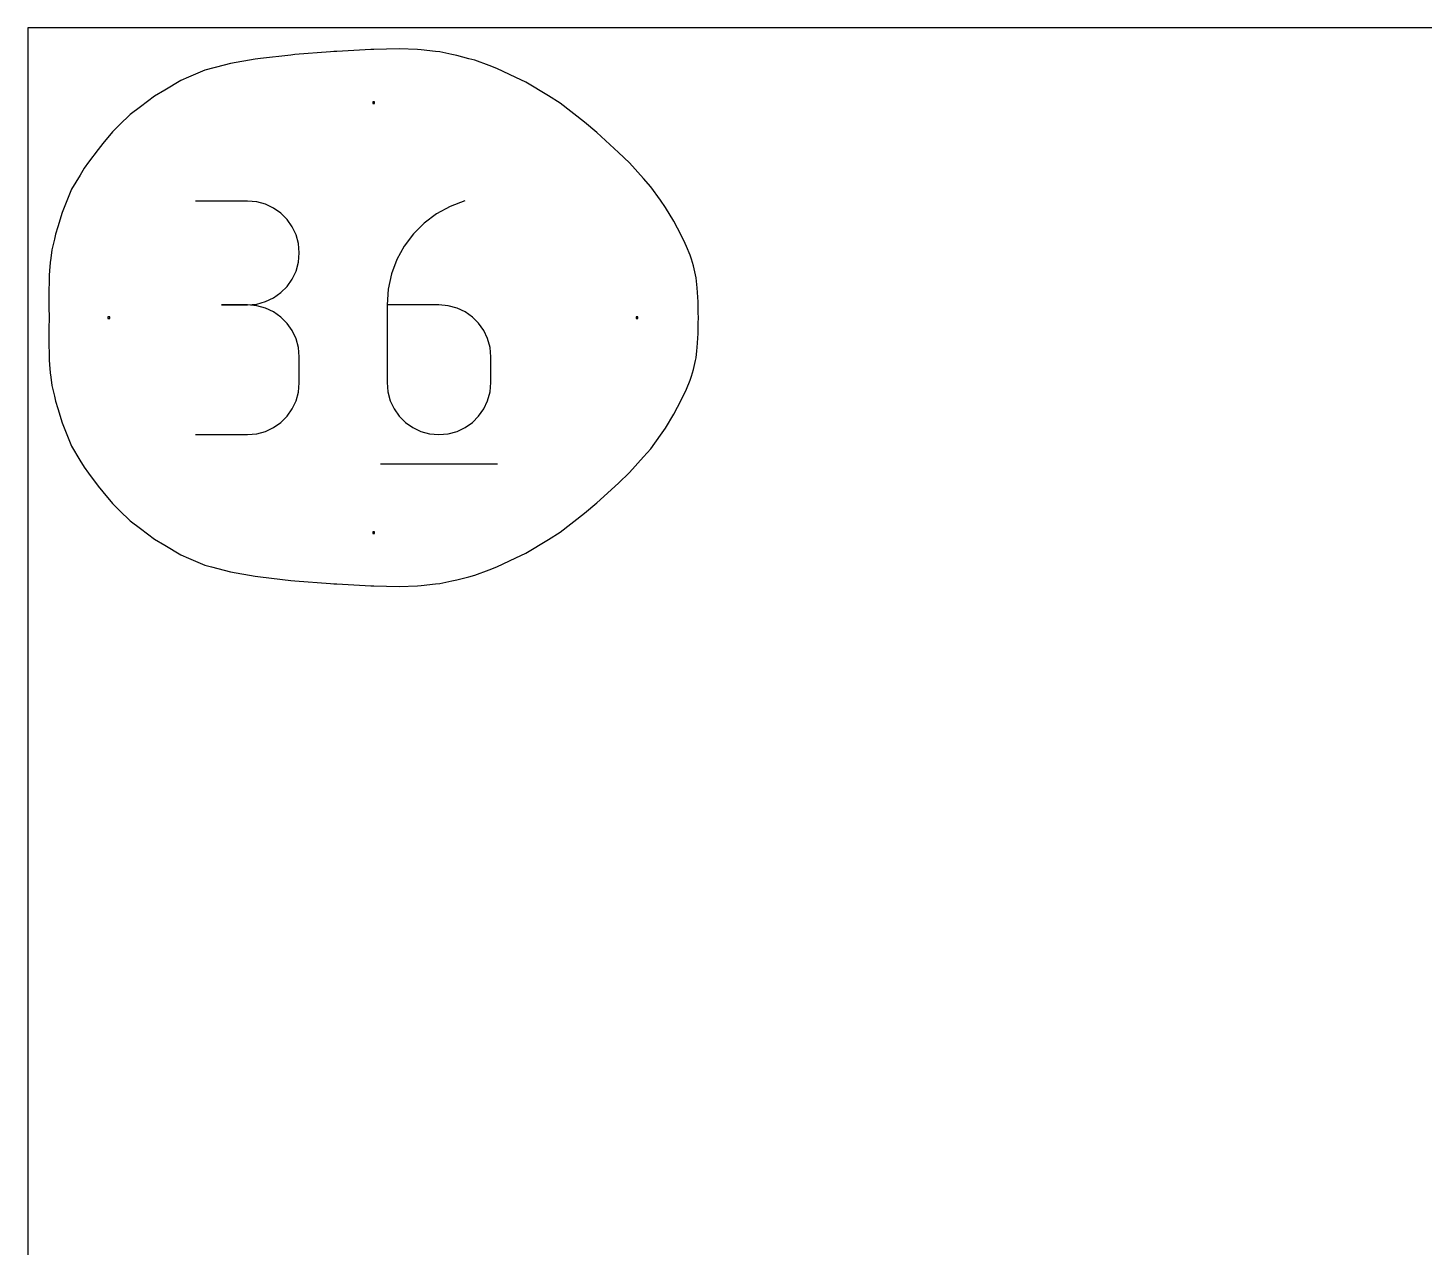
# Model space of a CAD drawing. Extents: x 0 to 90, y 0 to 90.
# Drawn here: x 0 to 43.82, y 51.74 to 90 of the extents above; entities that cross this region are included whole.
import ezdxf

# ---------------------------------------------------------------- set-up
doc = ezdxf.new("R2010")
doc.units = 0

msp = doc.modelspace()

# ---------------------------------------------------------------- linework, layer by layer
at = {"layer": 'annotation', "color": 1}
for p, q in [((6.887834, 84.566293), (5.258294, 84.566293)), ((7.180911, 84.539987), (6.887834, 84.566293)), ((13.716973, 84.574806), (13.25015, 84.399776)), ((13.716973, 84.574806), (13.716973, 84.574806)), ((7.456686, 84.464177), (7.180911, 84.539987)), ((7.710573, 84.343526), (7.456686, 84.464177)), ((7.937984, 84.182696), (7.710573, 84.343526)), ((8.134334, 83.98635), (7.937984, 84.182696)), ((12.821779, 84.163944), (12.436258, 83.873218)), ((13.25015, 84.399776), (12.821779, 84.163944)), ((8.295034, 83.75915), (8.134334, 83.98635)), ((8.415499, 83.505759), (8.295034, 83.75915)), ((12.436258, 83.873218), (12.097982, 83.533507)), ((8.491142, 83.230839), (8.415499, 83.505759)), ((12.097982, 83.533507), (11.811351, 83.15072)), ((8.517375, 82.939053), (8.491142, 83.230839)), ((8.491142, 82.645897), (8.517375, 82.939053)), ((8.517375, 82.939053), (8.517375, 82.939053)), ((11.811351, 83.15072), (11.58076, 82.730765)), ((8.415499, 82.369911), (8.491142, 82.645897)), ((11.58076, 82.730765), (11.410608, 82.279551)), ((8.134334, 81.887944), (8.295034, 82.115718)), ((8.295034, 82.115718), (8.415499, 82.369911)), ((11.410608, 82.279551), (11.305292, 81.802987)), ((7.456686, 81.409378), (7.710573, 81.530149)), ((7.710573, 81.530149), (7.937984, 81.691212)), ((7.937984, 81.691212), (8.134334, 81.887944)), ((11.305292, 81.802987), (11.26921, 81.306981)), ((6.887834, 81.307211), (6.071914, 81.307211)), ((6.071914, 81.307211), (6.887834, 81.307211)), ((6.887834, 81.307211), (7.180911, 81.333524)), ((7.180911, 81.280905), (6.887834, 81.307211)), ((6.887834, 81.307211), (6.887834, 81.307211)), ((7.180911, 81.333524), (7.456686, 81.409378)), ((7.456686, 81.205095), (7.180911, 81.280905)), ((7.710573, 81.084444), (7.456686, 81.205095)), ((7.937984, 80.923614), (7.710573, 81.084444)), ((11.26921, 81.306981), (11.26921, 78.867962)), ((12.898751, 81.306981), (11.26921, 81.306981)), ((13.191828, 81.280827), (12.898751, 81.306981)), ((13.467603, 81.205396), (13.191828, 81.280827)), ((13.721489, 81.085237), (13.467603, 81.205396)), ((13.948901, 80.924899), (13.721489, 81.085237)), ((8.134334, 80.727268), (7.937984, 80.923614)), ((8.295034, 80.500068), (8.134334, 80.727268)), ((14.14525, 80.728932), (13.948901, 80.924899)), ((14.305951, 80.501883), (14.14525, 80.728932)), ((8.415499, 80.246677), (8.295034, 80.500068)), ((8.491142, 79.971757), (8.415499, 80.246677)), ((14.426415, 80.248303), (14.305951, 80.501883)), ((14.502058, 79.972739), (14.426415, 80.248303)), ((8.517375, 79.679971), (8.491142, 79.971757)), ((14.528292, 79.679741), (14.502058, 79.972739)), ((8.517375, 78.864051), (8.517375, 79.679971)), ((8.517375, 79.679971), (8.517375, 79.679971)), ((14.528292, 78.867962), (14.528292, 79.679741)), ((14.528292, 79.679741), (14.528292, 79.679741)), ((8.415499, 78.297159), (8.491142, 78.572144)), ((8.491142, 78.572144), (8.517375, 78.864051)), ((11.26921, 78.867962), (11.26921, 78.867962)), ((11.26921, 78.867962), (11.295519, 78.574822)), ((11.295519, 78.574822), (11.371351, 78.298878)), ((14.426415, 78.298878), (14.502058, 78.574822)), ((14.502058, 78.574822), (14.528292, 78.867962)), ((8.134334, 77.816565), (8.295034, 78.043749)), ((8.295034, 78.043749), (8.415499, 78.297159)), ((11.371351, 78.298878), (11.492062, 78.044746)), ((11.492062, 78.044746), (11.653009, 77.817045)), ((14.14525, 77.817045), (14.305951, 78.044746)), ((14.305951, 78.044746), (14.426415, 78.298878)), ((7.710573, 77.459476), (7.937984, 77.620256)), ((7.937984, 77.620256), (8.134334, 77.816565)), ((11.653009, 77.817045), (11.849548, 77.62039)), ((11.849548, 77.62039), (12.077035, 77.459399)), ((13.721489, 77.459399), (13.948901, 77.62039)), ((13.948901, 77.62039), (14.14525, 77.817045)), ((5.258294, 77.236811), (6.887834, 77.236811)), ((6.887834, 77.236811), (7.180911, 77.263102)), ((6.887834, 77.236811), (6.887834, 77.236811)), ((7.180911, 77.263102), (7.456686, 77.338874)), ((7.456686, 77.338874), (7.710573, 77.459476)), ((12.077035, 77.459399), (12.330827, 77.338689)), ((12.330827, 77.338689), (12.60628, 77.262877)), ((12.60628, 77.262877), (12.898751, 77.236581)), ((12.898751, 77.236581), (13.191828, 77.262877)), ((12.898751, 77.236581), (12.898751, 77.236581)), ((13.191828, 77.262877), (13.467603, 77.338689)), ((13.467603, 77.338689), (13.721489, 77.459399)), ((11.065115, 76.319302), (14.734228, 76.319302))]:
    msp.add_line(p, q, dxfattribs=at)
at = {"layer": 'boundary', "color": 5}
for p, q in [((7.133596, 89.01661), (6.356553, 88.885223)), ((7.300269, 89.043546), (7.133596, 89.01661)), ((8.255577, 89.148997), (7.300269, 89.043546)), ((8.378715, 89.162284), (8.255577, 89.148997)), ((9.500137, 89.251705), (8.378715, 89.162284)), ((9.603063, 89.259188), (9.500137, 89.251705)), ((9.697768, 89.263428), (9.603063, 89.259188)), ((10.763573, 89.322831), (9.697768, 89.263428)), ((10.858933, 89.324177), (10.763573, 89.322831)), ((11.648675, 89.34125), (10.858933, 89.324177)), ((12.22207, 89.319629), (11.648675, 89.34125)), ((12.344389, 89.315224), (12.22207, 89.319629)), ((12.788299, 89.261461), (12.344389, 89.315224)), ((12.925958, 89.245709), (12.788299, 89.261461)), ((13.303372, 89.166862), (12.925958, 89.245709)), ((13.460951, 89.13519), (13.303372, 89.166862)), ((13.83474, 89.034028), (13.460951, 89.13519)), ((14.022801, 88.985911), (13.83474, 89.034028)), ((14.473926, 88.816307), (14.022801, 88.985911)), ((5.553965, 88.672234), (5.042113, 88.452488)), ((6.15863, 88.834714), (5.553965, 88.672234)), ((6.356553, 88.885223), (6.15863, 88.834714)), ((14.712322, 88.728819), (14.473926, 88.816307)), ((15.313444, 88.445378), (14.712322, 88.728819)), ((4.795271, 88.348642), (4.296838, 88.04811)), ((5.042113, 88.452488), (4.795271, 88.348642)), ((15.63066, 88.295136), (15.313444, 88.445378)), ((16.334825, 87.867862), (15.63066, 88.295136)), ((3.971333, 87.85459), (3.536747, 87.527009)), ((4.296838, 88.04811), (3.971333, 87.85459)), ((16.70403, 87.640124), (16.334825, 87.867862)), ((17.465795, 87.037217), (16.70403, 87.640124)), ((3.213184, 87.28561), (2.874822, 86.956514)), ((3.536747, 87.527009), (3.213184, 87.28561)), ((2.874822, 86.956514), (2.656887, 86.740942)), ((17.858617, 86.719166), (17.465795, 87.037217)), ((2.353168, 86.374089), (2.204418, 86.188341)), ((2.656887, 86.740942), (2.353168, 86.374089)), ((18.533827, 86.093947), (17.858617, 86.719166)), ((2.204418, 86.188341), (1.89942, 85.782059)), ((18.879984, 85.766903), (18.533827, 86.093947)), ((1.760871, 85.59416), (1.634394, 85.379768)), ((1.89942, 85.782059), (1.760871, 85.59416)), ((19.321788, 85.276579), (18.879984, 85.766903)), ((1.634394, 85.379768), (1.370183, 84.940362)), ((19.553786, 85.017564), (19.321788, 85.276579)), ((19.854487, 84.59274), (19.553786, 85.017564)), ((1.263384, 84.679826), (1.072717, 84.206454)), ((1.370183, 84.940362), (1.263384, 84.679826)), ((20.012763, 84.367906), (19.854487, 84.59274)), ((1.072717, 84.206454), (0.939937, 83.752579)), ((20.265922, 83.93338), (20.012763, 84.367906)), ((0.939937, 83.752579), (0.868933, 83.528914)), ((20.38968, 83.714999), (20.265922, 83.93338)), ((20.58148, 83.324656), (20.38968, 83.714999)), ((0.830591, 83.372916), (0.755022, 83.03677)), ((0.868933, 83.528914), (0.830591, 83.372916)), ((20.667247, 83.144095), (20.58148, 83.324656)), ((0.755022, 83.03677), (0.718085, 82.772333)), ((20.77872, 82.863656), (20.667247, 83.144095)), ((20.827777, 82.739379), (20.77872, 82.863656)), ((0.679342, 82.377392), (0.669321, 82.243723)), ((0.698995, 82.63941), (0.679342, 82.377392)), ((0.718085, 82.772333), (0.698995, 82.63941)), ((20.886709, 82.528381), (20.827777, 82.739379)), ((20.91394, 82.433938), (20.886709, 82.528381)), ((20.950188, 82.248979), (20.91394, 82.433938)), ((0.662178, 81.958861), (0.658756, 81.829737)), ((0.669321, 82.243723), (0.662178, 81.958861)), ((20.968549, 82.161109), (20.950188, 82.248979)), ((20.991039, 81.949397), (20.968549, 82.161109)), ((21.003288, 81.843765), (20.991039, 81.949397)), ((0.658756, 81.829737), (0.659957, 81.508642)), ((0.659957, 81.508642), (0.660063, 81.377382)), ((21.020777, 81.552502), (21.003288, 81.843765)), ((21.029623, 81.405088), (21.020777, 81.552502)), ((0.660063, 81.377382), (0.660916, 81.244069)), ((0.660916, 81.244069), (0.663692, 80.905734)), ((21.037156, 81.073612), (21.029623, 81.405088)), ((21.040672, 80.905732), (21.037156, 81.073612)), ((0.663692, 80.905734), (0.66092, 80.567429)), ((21.029625, 80.406397), (21.037156, 80.737878)), ((21.037156, 80.737878), (21.040672, 80.905732)), ((0.659959, 80.302781), (0.65875, 79.981719)), ((0.660066, 80.434085), (0.659959, 80.302781)), ((0.66092, 80.567429), (0.660066, 80.434085)), ((21.003302, 79.967743), (21.020784, 80.259046)), ((21.020784, 80.259046), (21.029625, 80.406397)), ((0.65875, 79.981719), (0.662172, 79.852539)), ((0.662172, 79.852539), (0.669311, 79.567741)), ((20.968576, 79.650424), (20.991061, 79.862136)), ((20.991061, 79.862136), (21.003302, 79.967743)), ((0.669311, 79.567741), (0.679335, 79.434025)), ((0.679335, 79.434025), (0.698984, 79.172056)), ((20.886752, 79.283165), (20.913974, 79.377592)), ((20.913974, 79.377592), (20.95022, 79.56257)), ((20.95022, 79.56257), (20.968576, 79.650424)), ((0.698984, 79.172056), (0.718076, 79.039111)), ((0.718076, 79.039111), (0.755013, 78.774696)), ((20.667278, 78.667364), (20.77877, 78.947859)), ((20.77877, 78.947859), (20.827818, 79.072122)), ((20.827818, 79.072122), (20.886752, 79.283165)), ((0.755013, 78.774696), (0.830582, 78.438523)), ((0.830582, 78.438523), (0.868919, 78.282528)), ((20.389707, 78.096441), (20.581517, 78.486811)), ((20.581517, 78.486811), (20.667278, 78.667364)), ((0.868919, 78.282528), (0.939929, 78.058836)), ((0.939929, 78.058836), (1.072701, 77.604977)), ((20.265945, 77.878047), (20.389707, 78.096441)), ((1.072701, 77.604977), (1.263333, 77.131684)), ((20.012787, 77.44352), (20.265945, 77.878047)), ((1.263333, 77.131684), (1.370162, 76.871069)), ((19.553808, 76.793853), (19.854447, 77.218592)), ((19.854447, 77.218592), (20.012787, 77.44352)), ((1.370162, 76.871069), (1.634323, 76.431734)), ((19.321718, 76.534734), (19.553808, 76.793853)), ((1.634323, 76.431734), (1.760846, 76.217264)), ((18.880006, 76.044507), (19.321718, 76.534734)), ((1.760846, 76.217264), (1.899453, 76.029281)), ((1.899453, 76.029281), (2.204394, 75.623078)), ((18.533706, 75.717328), (18.880006, 76.044507)), ((2.204394, 75.623078), (2.353195, 75.437267)), ((2.353195, 75.437267), (2.656856, 75.070476)), ((17.858637, 75.092238), (18.533706, 75.717328)), ((2.656856, 75.070476), (2.87487, 74.854822)), ((17.465654, 74.774057), (17.858637, 75.092238)), ((2.87487, 74.854822), (3.213153, 74.525801)), ((3.213153, 74.525801), (3.536819, 74.284322)), ((16.704052, 74.171278), (17.465654, 74.774057)), ((3.536819, 74.284322), (3.971306, 73.956813)), ((16.33471, 73.943455), (16.704052, 74.171278)), ((3.971306, 73.956813), (4.296906, 73.763237)), ((4.296906, 73.763237), (4.795241, 73.462759)), ((15.630685, 73.516265), (16.33471, 73.943455)), ((4.795241, 73.462759), (5.042161, 73.358877)), ((5.042161, 73.358877), (5.553929, 73.139166)), ((14.712357, 73.082581), (15.313346, 73.365962)), ((15.313346, 73.365962), (15.630685, 73.516265)), ((5.553929, 73.139166), (5.762505, 73.086317)), ((5.762505, 73.086317), (6.356511, 72.926173)), ((6.356511, 72.926173), (7.133442, 72.794801)), ((7.133442, 72.794801), (7.300242, 72.767844)), ((7.300242, 72.767844), (8.255463, 72.662407)), ((13.461012, 72.676211), (13.834716, 72.777354)), ((13.834716, 72.777354), (14.022847, 72.82549)), ((14.022847, 72.82549), (14.47387, 72.995058)), ((14.47387, 72.995058), (14.712357, 73.082581)), ((8.255463, 72.662407), (8.378703, 72.649109)), ((8.378703, 72.649109), (9.500042, 72.559692)), ((9.500042, 72.559692), (9.603044, 72.552204)), ((9.603044, 72.552204), (9.697815, 72.547962)), ((9.697815, 72.547962), (10.763544, 72.488558)), ((10.763544, 72.488558), (10.859007, 72.48721)), ((10.859007, 72.48721), (11.648673, 72.470137)), ((11.648673, 72.470137), (12.222032, 72.491758)), ((12.222032, 72.491758), (12.344438, 72.496167)), ((12.344438, 72.496167), (12.788284, 72.549926)), ((12.788284, 72.549926), (12.926023, 72.565689)), ((12.926023, 72.565689), (13.303381, 72.644528)), ((13.303381, 72.644528), (13.461012, 72.676211))]:
    msp.add_line(p, q, dxfattribs=at)
at = {"layer": 'frame', "color": 5}
for p, q in [((90, 90), (0, 90)), ((0, 90), (0, 0))]:
    msp.add_line(p, q, dxfattribs=at)
at = {"layer": 'hole', "color": 5}
for p, q in [((10.878286, 87.682714), (10.821136, 87.682714)), ((10.821136, 87.682714), (10.821136, 87.625564)), ((10.878286, 87.625564), (10.878286, 87.682714)), ((10.821136, 87.625564), (10.878286, 87.625564)), ((2.567573, 80.934268), (2.510423, 80.934268)), ((2.510423, 80.934268), (2.510423, 80.877118)), ((2.510423, 80.877118), (2.567573, 80.877118)), ((2.567573, 80.877118), (2.567573, 80.934268)), ((19.14437, 80.934268), (19.08722, 80.934268)), ((19.08722, 80.934268), (19.08722, 80.877118)), ((19.08722, 80.877118), (19.14437, 80.877118)), ((19.14437, 80.877118), (19.14437, 80.934268)), ((10.878286, 74.185823), (10.821136, 74.185823)), ((10.821136, 74.185823), (10.821136, 74.128673)), ((10.821136, 74.128673), (10.878286, 74.128673)), ((10.878286, 74.128673), (10.878286, 74.185823))]:
    msp.add_line(p, q, dxfattribs=at)

doc.saveas('drawing.dxf')
